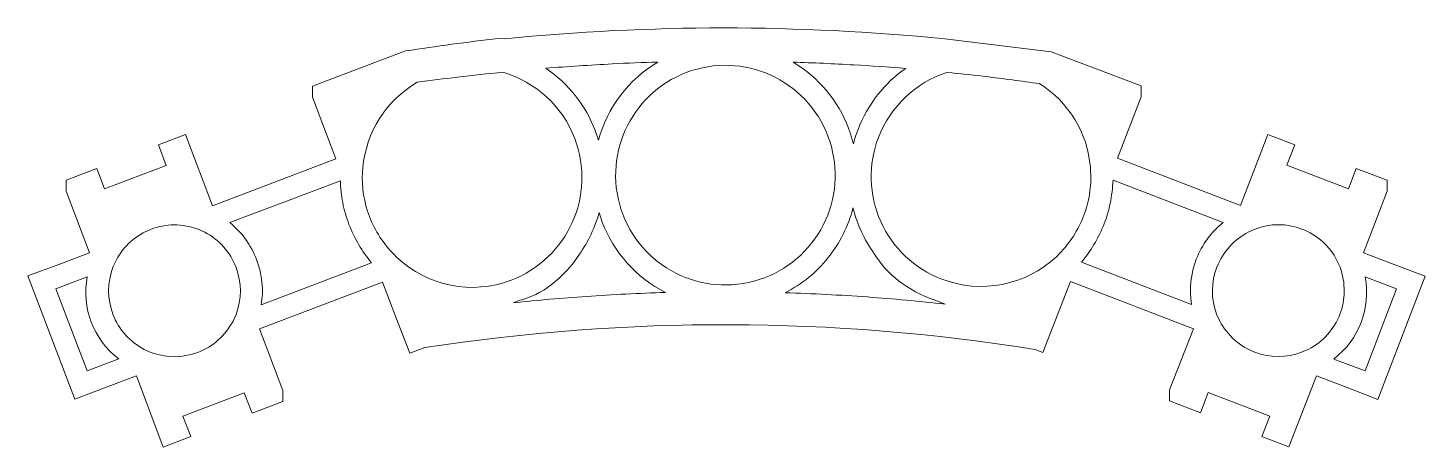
# Model space of a CAD drawing. Header units: millimetres. Extents: x -7.7 to 55.7, y 459.7 to 478.7.
import ezdxf

# ---------------------------------------------------------------- set-up
doc = ezdxf.new("R2010")
doc.units = ezdxf.units.MM
doc.header["$MEASUREMENT"] = 0
doc.layers.get('0').update_dxf_attribs({"linetype": 'CONTINUOUS', "lineweight": 0})

msp = doc.modelspace()

# ---------------------------------------------------------------- linework, layer by layer
for p, q in [((13.671, 478.268), (13.958, 478.246)), ((38.767, 477.65), (33.943, 478.246)), ((9.473, 477.697), (5.237, 476.094)), ((42.854, 476.114), (38.767, 477.65)), ((5.237, 475.594), (5.237, 476.094)), ((5.237, 475.594), (6.303, 472.792)), ((41.777, 472.823), (42.854, 475.614)), ((42.854, 476.114), (42.854, 475.614)), ((-0.522, 473.896), (-1.75, 473.433)), ((0.711, 470.668), (-0.522, 473.896)), ((48.602, 473.906), (47.369, 470.68)), ((49.831, 473.433), (48.602, 473.906)), ((-1.75, 473.433), (-1.392, 472.496)), ((49.472, 472.505), (49.831, 473.433)), ((-1.392, 472.496), (-4.192, 471.438)), ((6.303, 472.792), (0.711, 470.668)), ((47.369, 470.68), (41.777, 472.823)), ((52.263, 471.438), (49.472, 472.505)), ((-4.541, 472.367), (-5.937, 471.838)), ((-5.937, 471.838), (-5.937, 471.338)), ((-4.192, 471.438), (-4.541, 472.367)), ((52.621, 472.367), (52.263, 471.438)), ((54.017, 471.827), (52.621, 472.367)), ((54.017, 471.327), (54.017, 471.827)), ((-5.937, 471.338), (-4.88, 468.536)), ((52.95, 468.536), (54.017, 471.327)), ((-6.276, 468.007), (-7.671, 467.481)), ((-4.88, 468.536), (-6.276, 468.007)), ((54.346, 468.007), (52.95, 468.536)), ((55.741, 467.47), (54.346, 468.007)), ((-7.671, 467.481), (-5.548, 461.889)), ((53.598, 461.878), (55.741, 467.47)), ((2.834, 465.079), (8.426, 467.2)), ((8.426, 467.2), (9.064, 465.537)), ((38.399, 464.013), (39.644, 467.231)), ((39.644, 467.231), (45.226, 465.087)), ((9.064, 465.537), (9.659, 463.972)), ((3.901, 462.288), (2.834, 465.079)), ((45.226, 465.087), (44.149, 462.308)), ((9.659, 463.972), (10.34, 464.23)), ((38.568, 464.449), (38.568, 464.449)), ((38.039, 464.149), (38.399, 464.013)), ((-4.153, 462.418), (-2.747, 462.955)), ((-2.747, 462.955), (-1.526, 459.717)), ((49.562, 459.729), (50.807, 462.944)), ((50.807, 462.944), (52.203, 462.418)), ((-5.548, 461.889), (-4.153, 462.418)), ((3.901, 462.288), (3.901, 461.788)), ((44.149, 461.808), (44.149, 462.308)), ((52.203, 462.418), (53.598, 461.878)), ((-0.644, 461.119), (2.147, 462.185)), ((2.147, 462.185), (2.506, 461.248)), ((2.506, 461.248), (3.901, 461.788)), ((44.149, 461.808), (45.555, 461.268)), ((45.555, 461.268), (45.904, 462.196)), ((45.904, 462.196), (48.694, 461.119)), ((-0.285, 460.193), (-0.644, 461.119)), ((48.694, 461.119), (48.335, 460.193)), ((-1.526, 459.717), (-0.285, 460.193)), ((48.335, 460.193), (49.562, 459.729))]:
    msp.add_line(p, q)
for points in [[(18.075, 474.078, 0.077823), (17.184, 475.655, 0.076395), (15.832, 476.91, -0.005371), (18.852, 477.108, -0.007873), (20.915, 477.189, 0.194251), (18.224, 473.65), (18.075, 474.078)], [(28.64, 473.83, -0.415192), (25.759, 467.4, -0.413691), (19.33, 470.28, -0.413162), (22.211, 476.719, -0.414145), (28.64, 473.83)], [(30.006, 474.128, 0.013291), (29.864, 473.726, 0.02236), (29.796, 473.481, 0.004326), (29.632, 474.027, 0.014539), (29.577, 474.187, 0.16748), (27.055, 477.189, -0.00559), (29.816, 477.063, -0.006552), (32.169, 476.899, 0.076515), (30.894, 475.7, 0.074146), (30.006, 474.128)], [(14.257, 467.29, -0.287831), (9.074, 468.328), (8.934, 468.466, -0.052854), (8.303, 469.249, -0.050815), (7.828, 470.182, -0.102063), (7.509, 472.185), (7.529, 472.384, -0.24494), (10.001, 476.272, -0.00509), (11.828, 476.507, -0.004547), (13.879, 476.73, -0.236269), (17.148, 473.72, -0.414028), (14.257, 467.29)], [(40.551, 472.415), (40.561, 472.216, -0.054425), (40.512, 471.2, -0.053487), (40.242, 470.201, -0.100953), (39.146, 468.497), (39.006, 468.356, -0.287067), (33.803, 467.341, -0.415558), (30.933, 473.768, -0.226917), (34.042, 476.719, -0.007068), (35.789, 476.533, -0.005027), (38.239, 476.213, -0.236584), (40.551, 472.415)], [(2.705, 468.227, 0.06475), (2.206, 469.152, 0.065968), (1.499, 469.903), (6.513, 471.805, 0.044697), (6.616, 470.814, 0.043134), (6.901, 469.822, 0.041118), (7.347, 468.898, 0.041962), (7.928, 468.078), (2.914, 466.173, 0.069681), (2.952, 467.186, 0.065961), (2.705, 468.227)], [(45.355, 468.246, 0.132628), (45.146, 466.193), (40.142, 468.109, 0.041693), (40.713, 468.908, 0.038876), (41.179, 469.853, 0.042088), (41.449, 470.778, 0.03848), (41.578, 471.825), (46.581, 469.912, 0.066325), (45.869, 469.173, 0.064288), (45.355, 468.246)], [(30.723, 468.516, 0.091045), (31.848, 467.262, 0.084168), (33.454, 466.404), (33.963, 466.204, 0.010209), (30.43, 466.528, 0.009685), (26.697, 466.722, 0.106995), (28.641, 468.303, 0.105702), (29.776, 470.57, 0.045155), (30.161, 469.489, 0.046146), (30.723, 468.516)], [(14.367, 466.263), (14.616, 466.364, 0.100766), (16.078, 467.077, 0.086609), (17.357, 468.466, 0.043118), (17.89, 469.379, 0.043491), (18.254, 470.362), (18.393, 469.931, 0.186024), (21.264, 466.733, 0.009334), (17.679, 466.556, 0.010074), (14.367, 466.263)], [(0.044, 464.013, -0.182868), (-2.089, 464.013), (-2.398, 464.151, -0.184268), (-3.814, 465.746, -0.182216), (-3.814, 467.878), (-3.674, 468.187, -0.090804), (-3, 469.049, -0.092576), (-2.079, 469.602, -0.093671), (-1.035, 469.8, -0.089911), (0.054, 469.602), (0.363, 469.464, -0.091831), (1.204, 468.809, -0.08886), (1.778, 467.869, -0.181041), (1.778, 465.737), (1.638, 465.436, -0.181394), (0.044, 464.013)], [(50.15, 469.613, -0.088924), (51.096, 469.03, -0.092954), (51.744, 468.187), (51.884, 467.878, -0.087529), (52.073, 466.779, -0.092877), (51.874, 465.746, -0.186269), (50.459, 464.162), (50.14, 464.021, -0.18288), (48.017, 464.021, -0.092851), (47.107, 464.567, -0.088925), (46.422, 465.436), (46.282, 465.746, -0.184249), (46.292, 467.889, -0.087631), (46.875, 468.823, -0.090656), (47.718, 469.473), (48.027, 469.613, -0.184413), (50.15, 469.613)], [(-4.985, 463.183), (-3.55, 463.72, -0.285719), (-4.976, 467.448), (-6.401, 466.902), (-4.985, 463.183)], [(53.03, 463.175), (51.595, 463.712, 0.285719), (53.02, 467.439), (54.446, 466.893), (53.03, 463.175)]]:
    msp.add_lwpolyline(points, format="xyb", close=True)
for centre, radius, start, end in [((32.9, 321.03), 158.409, 96.97234, 98.50486), ((23.899, 378.495), 100.245, 90.00003, 95.69108), ((23.899, 376.412), 102.328, 84.36718, 90.00006), ((23.93, 375.941), 89.329, 80.91209, 98.75043)]:
    msp.add_arc(centre, radius, start, end)

doc.saveas('drawing.dxf')
